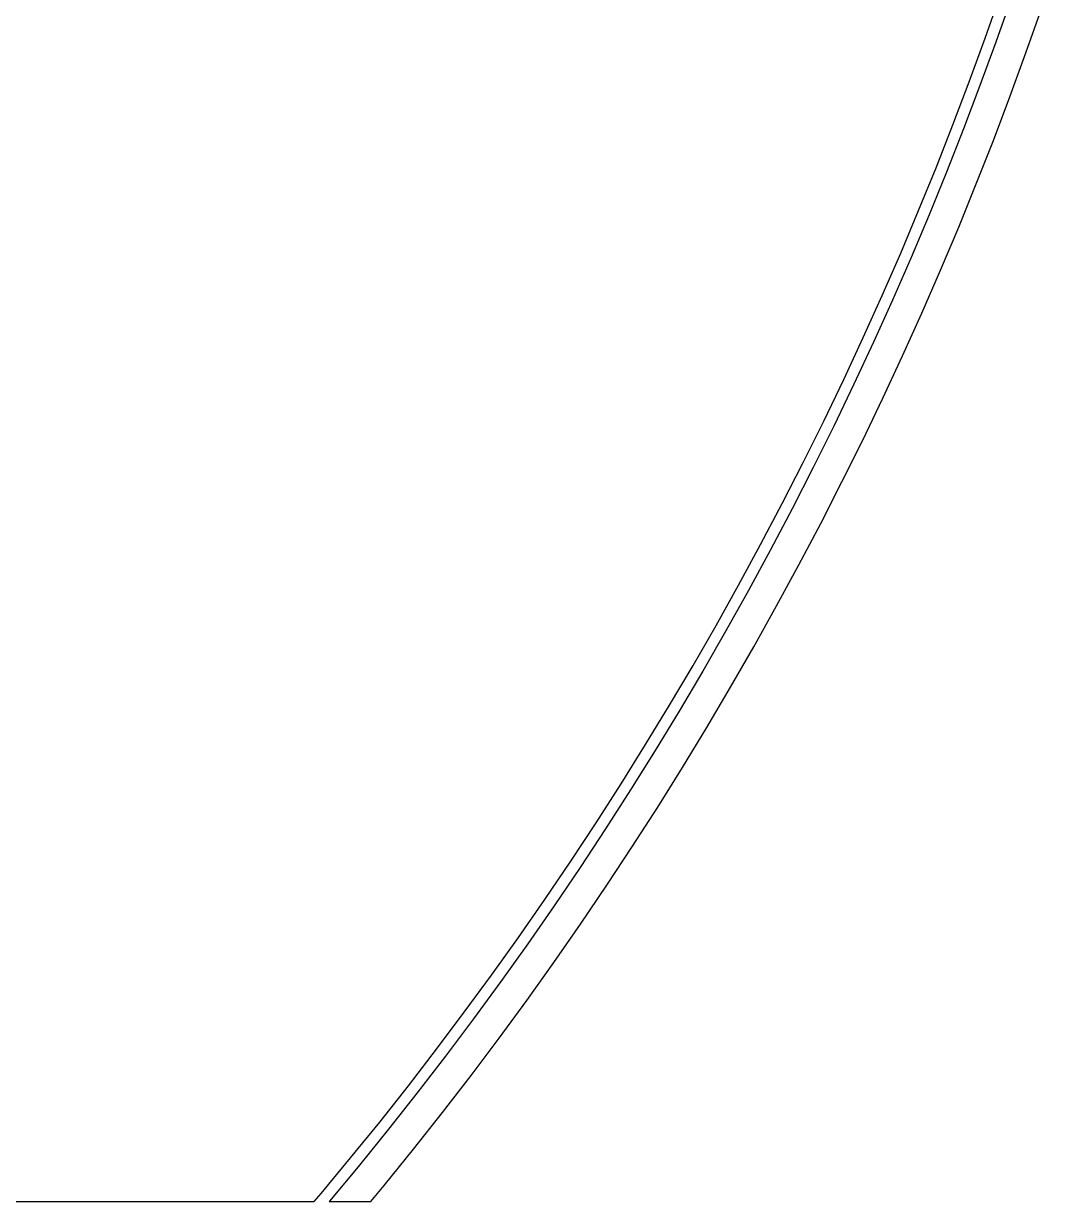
# Model space of a CAD drawing. Extents: x -16 to 83, y -18 to 83.
# Drawn here: x 66.51 to 80, y 0 to 15.63 of the extents above; entities that cross this region are included whole.
import ezdxf

# ---------------------------------------------------------------- set-up
doc = ezdxf.new("R2010")
doc.units = 0

msp = doc.modelspace()

# ---------------------------------------------------------------- linework, layer by layer
for p, q in [((79.2566, 15.4308), (79.4594, 16.0089)), ((79.6013, 15.9601), (79.3978, 15.3802)), ((79.798, 15.2371), (80.0032, 15.8218)), ((79.0466, 14.8552), (79.2566, 15.4308)), ((79.3978, 15.3802), (79.1872, 14.8029)), ((79.5856, 14.6549), (79.798, 15.2371)), ((78.8297, 14.2822), (79.0466, 14.8552)), ((79.1872, 14.8029), (78.9696, 14.2283)), ((79.3661, 14.0753), (79.5856, 14.6549)), ((78.6057, 13.712), (78.8297, 14.2822)), ((78.9696, 14.2283), (78.7449, 13.6563)), ((79.1396, 13.4985), (79.3661, 14.0753)), ((78.3747, 13.1445), (78.6057, 13.712)), ((78.7449, 13.6563), (78.5133, 13.0871)), ((78.9059, 12.9245), (79.1396, 13.4985)), ((78.1367, 12.58), (78.3747, 13.1445)), ((78.5133, 13.0871), (78.2746, 12.5209)), ((78.6652, 12.3534), (78.9059, 12.9245)), ((77.8919, 12.0183), (78.1367, 12.58)), ((78.2746, 12.5209), (78.0291, 11.9576)), ((78.4176, 11.7853), (78.6652, 12.3534)), ((77.6402, 11.4598), (77.8919, 12.0183)), ((78.0291, 11.9576), (77.7766, 11.3973)), ((78.163, 11.2203), (78.4176, 11.7853)), ((77.3817, 10.9043), (77.6402, 11.4598)), ((77.7766, 11.3973), (77.5173, 10.8402)), ((77.9015, 10.6585), (78.163, 11.2203)), ((77.1163, 10.3521), (77.3817, 10.9043)), ((77.5173, 10.8402), (77.2511, 10.2863)), ((77.6331, 10.0999), (77.9015, 10.6585)), ((76.8442, 9.80316), (77.1163, 10.3521)), ((77.2511, 10.2863), (76.9782, 9.73572)), ((77.3578, 9.54463), (77.6331, 10.0999)), ((76.5654, 9.25761), (76.8442, 9.80316)), ((76.9782, 9.73572), (76.6985, 9.18854)), ((77.0758, 8.9928), (77.3578, 9.54463)), ((76.2799, 8.71553), (76.5654, 9.25761)), ((76.6985, 9.18854), (76.4122, 8.64482)), ((76.787, 8.44447), (77.0758, 8.9928)), ((75.9878, 8.17699), (76.2799, 8.71553)), ((76.4122, 8.64482), (76.1192, 8.10466)), ((76.4915, 7.89972), (76.787, 8.44447)), ((75.6891, 7.64206), (75.9878, 8.17699)), ((76.1192, 8.10466), (75.8196, 7.56813)), ((76.1894, 7.35864), (76.4915, 7.89972)), ((75.3838, 7.11086), (75.6891, 7.64206)), ((75.8196, 7.56813), (75.5134, 7.03532)), ((75.8806, 6.82132), (76.1894, 7.35864)), ((75.0721, 6.58342), (75.3838, 7.11086)), ((75.5134, 7.03532), (75.2008, 6.50632)), ((75.5653, 6.28781), (75.8806, 6.82132)), ((74.7539, 6.05986), (75.0721, 6.58342)), ((75.2008, 6.50632), (74.8816, 5.98119)), ((75.2434, 5.75822), (75.5653, 6.28781)), ((74.4293, 5.54025), (74.7539, 6.05986)), ((74.8816, 5.98119), (74.556, 5.46001)), ((74.9151, 5.23262), (75.2434, 5.75822)), ((74.0984, 5.02466), (74.4293, 5.54025)), ((74.556, 5.46001), (74.2241, 4.94286)), ((74.5803, 4.71109), (74.9151, 5.23262)), ((73.7611, 4.51317), (74.0984, 5.02466)), ((74.2241, 4.94286), (73.8858, 4.42982)), ((74.2392, 4.19371), (74.5803, 4.71109)), ((73.4176, 4.00584), (73.7611, 4.51317)), ((73.8858, 4.42982), (73.5413, 3.92099)), ((73.8918, 3.68056), (74.2392, 4.19371)), ((73.0679, 3.50278), (73.4176, 4.00584)), ((73.5413, 3.92099), (73.1906, 3.41641)), ((73.538, 3.17169), (73.8918, 3.68056)), ((72.7121, 3.00404), (73.0679, 3.50278)), ((73.1906, 3.41641), (72.8336, 2.91618)), ((73.1781, 2.66722), (73.538, 3.17169)), ((72.3501, 2.50972), (72.7121, 3.00404)), ((72.8336, 2.91618), (72.4706, 2.42036)), ((72.812, 2.16719), (73.1781, 2.66722)), ((71.9821, 2.01987), (72.3501, 2.50972)), ((72.4706, 2.42036), (72.1015, 1.92905)), ((72.4398, 1.67169), (72.812, 2.16719)), ((71.6082, 1.53458), (71.9821, 2.01987)), ((72.1015, 1.92905), (71.7264, 1.44229)), ((72.0615, 1.18082), (72.4398, 1.67169)), ((71.2283, 1.05389), (71.6082, 1.53458)), ((71.7264, 1.44229), (71.3454, 0.96018)), ((71.6772, 0.69459), (72.0615, 1.18082)), ((70.8425, 0.57793), (71.2283, 1.05389)), ((71.3454, 0.96018), (70.9585, 0.48276)), ((71.287, 0.21315), (71.6772, 0.69459)), ((70.451, 0.10672), (70.8425, 0.57793)), ((70.9585, 0.48276), (70.5658, 0.01015)), ((71.1099, 0), (71.287, 0.21315)), ((-5.86005, 0), (70.36, 0)), ((70.36, 0), (70.451, 0.10672)), ((70.5658, 0.01015), (70.5571, 0)), ((70.5571, 0), (71.1099, 0))]:
    msp.add_line(p, q)

doc.saveas('drawing.dxf')
